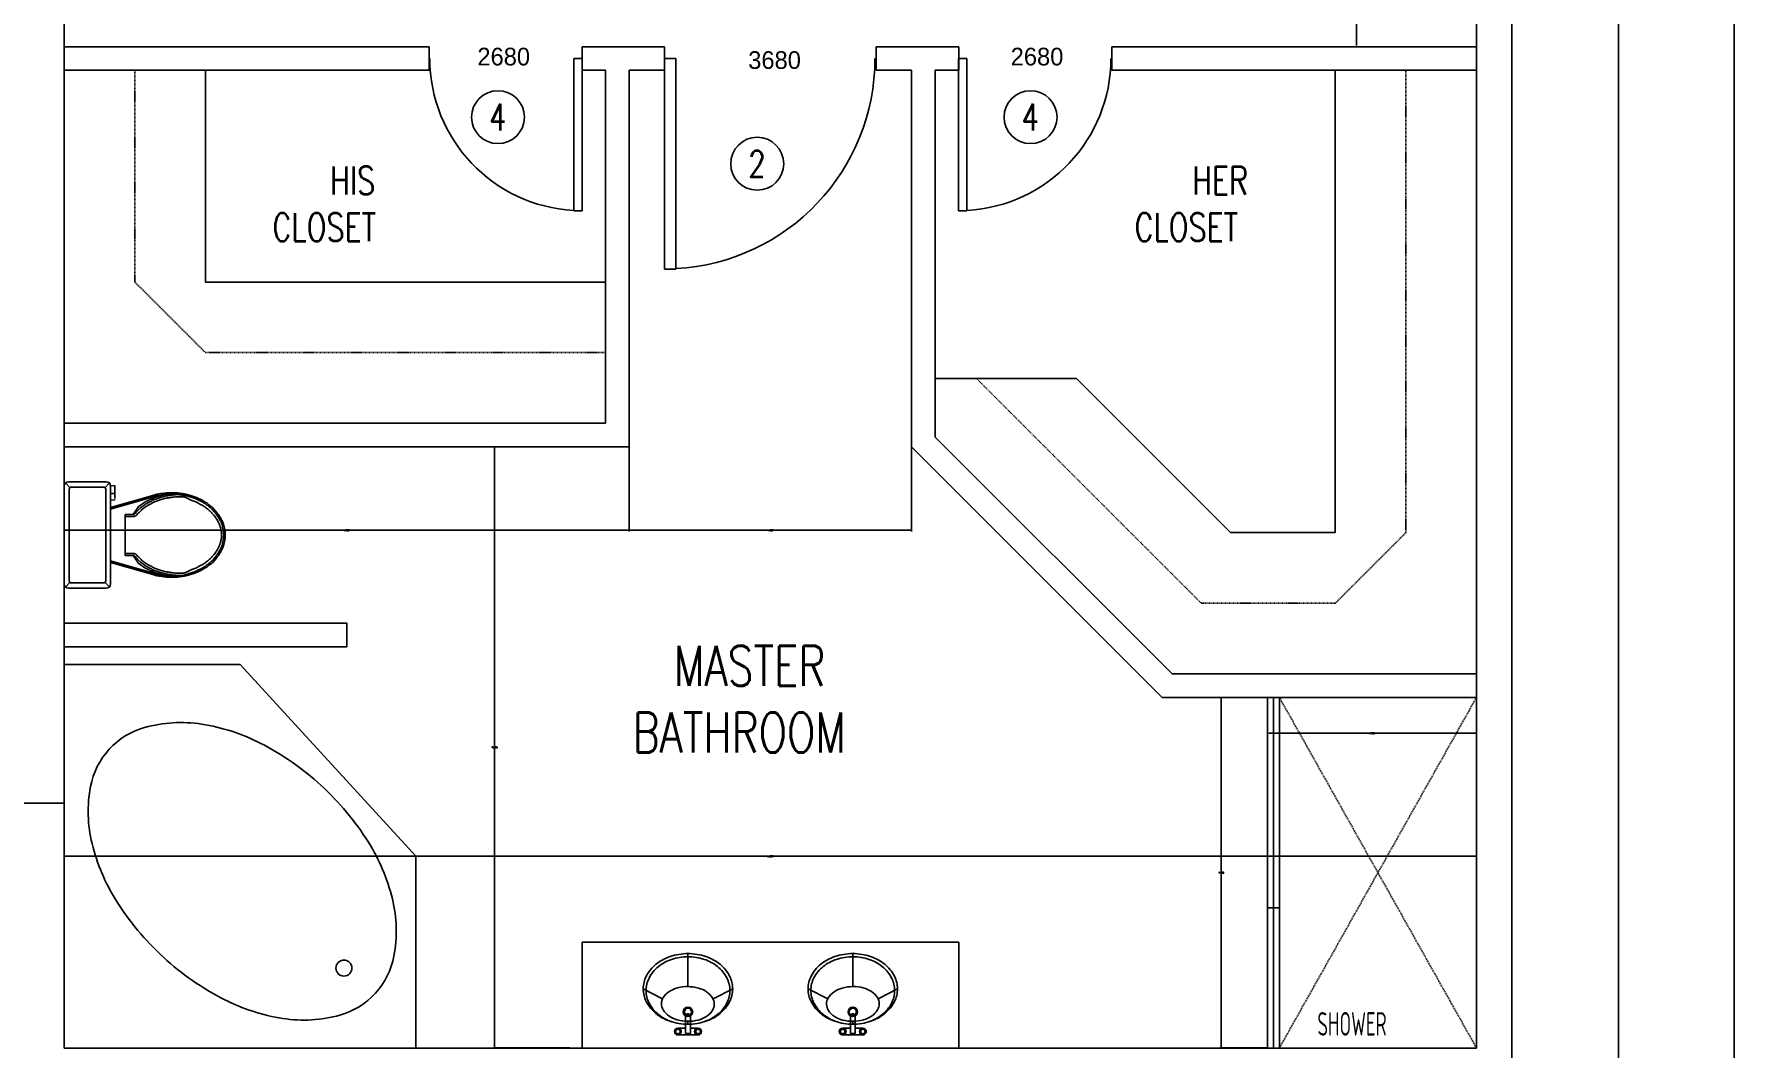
# Model space of a CAD drawing. Header units: inches. Extents: x 26998 to 46838, y -509 to 4343.
# Drawn here: x 33151 to 33439.9, y 3451.3 to 3623.7 of the extents above; entities that cross this region are included whole.
import ezdxf
from ezdxf.enums import TextEntityAlignment as Align

# ---------------------------------------------------------------- set-up
doc = ezdxf.new("R2010")
doc.units = ezdxf.units.IN
doc.header["$LTSCALE"] = 0.5
doc.header["$MEASUREMENT"] = 0
doc.linetypes.add('HIDDEN', pattern=[0.375, 0.25, -0.125])
doc.layers.get('Defpoints').update_dxf_attribs({"color": 140})
for name, color, linetype in [('BUILT-INS', 13, 'Continuous'), ('CABS', 23, 'Continuous'), ('Title Block', 7, 'Continuous'), ('TITLES', 3, 'Continuous'), ('windows', 4, 'Continuous')]:
    doc.layers.add(name, color=color, linetype=linetype)
doc.styles.add('ARCHSTYL', font='archstyl.shx', dxfattribs={"height": 5})
doc.styles.add('HS-DESIGN-TTLB', font='GOTHIC.TTF')
doc.styles.get("Standard").update_dxf_attribs({"font": 'romans.shx', "width": 0.75})
doc.dimstyles.get("Standard").update_dxf_attribs({"dimtxt": 0.18, "dimasz": 0.18, "dimexe": 0.18, "dimexo": 0.0625, "dimgap": 0.09, "dimtad": 0, "dimtih": 1, "dimtoh": 1, "dimdec": 4, "dimzin": 0, "dimdsep": 46, "dimtxsty": 'Standard', "dimcen": 0.09, "dimadec": 0, "dimazin": 0, "dimtfac": 1, "dimtdec": 4, "dimtofl": 0, "dimtmove": 0, "dimatfit": 3, "dimfxl": 1, "dimtolj": 1, "dimtzin": 0, "dimarcsym": 0})

# ---------------------------------------------------------------- blocks, each defined once
blk = doc.blocks.new('A$C5D6C675C')
for p, q in [((0, 1.1), (1.2, 1.1)), ((0, 1.1), (0, 0)), ((1.2, 1.1), (1.2, 0.55)), ((0.6, 0), (1.2, 0.55)), ((0, 0), (0.6, 0))]:
    blk.add_line(p, q)
blk.add_lwpolyline([(0.1712, 0.1268, 0.139889), (0.2876, 0.0686, 0.107118), (0.4663, 0.0735, 0.079812), (0.6439, 0.1486, 0.067459), (0.8218, 0.2967, 0.067459), (0.9539, 0.4868, 0.079812), (1.0133, 0.6702, 0.107118), (1.0027, 0.8487, 0.139889), (0.9345, 0.9596, 0.139889), (0.8181, 1.0178, 0.107118), (0.6394, 1.0129, 0.079812), (0.4618, 0.9378, 0.067459), (0.2839, 0.7897, 0.067459), (0.1518, 0.5996, 0.079812), (0.0924, 0.4162, 0.107118), (0.103, 0.2377, 0.139889)], format="xyb", close=True)
blk.add_circle((0.25, 0.225), 0.025)
blk = doc.blocks.new('P0470039')
at = {"linetype": 'Continuous'}
for p, q in [((0, -0.61339), (0, 0)), ((-5.396179, -5.394092), (-9.5, -7.5)), ((5.322319, -5.35619), (9.5, -7.5)), ((0, -15), (0, -7.994521))]:
    blk.add_line(p, q, dxfattribs=at)
for points in [[(9.5, -7.5, 0.118506), (8.852327, -4.805722, 0.104654), (6.80398, -2.274646, 0.089615), (3.801003, -0.621924, 0.08127), (0, 0, 0.08127), (-3.801003, -0.621924, 0.089615), (-6.80398, -2.274646, 0.104654), (-8.852327, -4.805722, 0.118506), (-9.5, -7.5, 0.118506), (-8.852327, -10.194278, 0.104654), (-6.80398, -12.725354, 0.089615), (-3.801003, -14.378076, 0.08127), (0, -15, 0.08127), (3.801003, -14.378076, 0.089615), (6.80398, -12.725354, 0.104654), (8.852327, -10.194278, 0.118506)], [(0, -7.994521, 0.066698), (2.228047, -7.675818, 0.0792), (3.951416, -6.878456, 0.107151), (5.1993, -5.580919, 0.14125), (5.56895, -4.25438, 0.14125), (5.175802, -2.934614, 0.107151), (3.905073, -1.659441, 0.0792), (2.167817, -0.892807, 0.066698), (-0.065538, -0.613719, 0.066698), (-2.293584, -0.932422, 0.0792), (-4.016953, -1.729784, 0.107151), (-5.264838, -3.027321, 0.14125), (-5.634488, -4.35386, 0.14125), (-5.24134, -5.673626, 0.107151), (-3.970611, -6.948799, 0.0792), (-2.233355, -7.715433, 0.066698)]]:
    blk.add_lwpolyline(points, format="xyb", close=True, dxfattribs=at)
for radius in [1, 0.75]:
    blk.add_circle((0, -2.625), radius, dxfattribs=at)
for centre, radius, start, end in [((-1.589253, -7.913284), 7.496208, 128.679582, 152.608443), ((-0.632896, -9.107886), 9.026467, 108.265523, 128.679582), ((0.618746, -9.112425), 9.026467, 50.904831, 71.31889), ((1.583743, -7.924791), 7.496208, 26.975969, 50.904831), ((-3.065811, -7.148185), 5.833199, 179.792206, 206.975969), ((-3.065811, -7.148185), 5.833199, 152.608443, 179.792206), ((3.065811, -7.170423), 5.833199, 332.608443, 359.792206), ((3.065811, -7.170423), 5.833199, 359.792206, 26.975969), ((-1.583743, -6.393816), 7.496208, 206.975969, 230.904831), ((1.589253, -6.405324), 7.496208, 308.679582, 332.608443), ((-0.618746, -5.206183), 9.026467, 230.904831, 251.31889), ((0.013869, -3.335173), 11.001532, 251.31889, 269.792206), ((0.013869, -3.335173), 11.001532, 269.792206, 288.265523), ((0.632896, -5.210722), 9.026467, 288.265523, 308.679582)]:
    blk.add_arc(centre, radius, start, end, dxfattribs=at)
for tag, flags, p in [('ASCOLOR', 1, (0, -3.75)), ('ASCATNO', 1, (0, -2.25)), ('ASNAME', 1, (0, -3)), ('ASID', 3, (0, -1.5))]:
    blk.add_attdef(tag, text='', height=0.5, dxfattribs=dict(flags=flags)).set_placement(p, align=Align.CENTER)
blk = doc.blocks.new('*D1213')
at = {"layer": 'Defpoints', "color": 0, "transparency": 16777216}
for p in [(33359.67, 3510.95), (33352.8, 3451.35), (33360.67, 3451.35)]:
    blk.add_point(p, dxfattribs=at)
at = {"layer": 'Title Block', "color": 0, "lineweight": -2, "transparency": 16777216}
for p, q in [((33359.61, 3510.95), (33352.62, 3510.95)), ((33352.8, 3510.77), (33352.8, 3481.33)), ((33352.8, 3451.53), (33352.8, 3480.97)), ((33360.61, 3451.35), (33352.62, 3451.35))]:
    blk.add_line(p, q, dxfattribs=at)
at = {"layer": 'Title Block', "color": 0, "transparency": 16777216}
for points in [[(33352.77, 3510.77), (33352.83, 3510.77), (33352.8, 3510.95)], [(33352.77, 3451.53), (33352.83, 3451.53), (33352.8, 3451.35)]]:
    blk.add_solid(points, dxfattribs=at)
at = {"layer": 'Title Block', "color": 0, "transparency": 16777216, "insert": (33352.8, 3481.15), "char_height": 0.18, "attachment_point": 5}
blk.add_mtext('\\A1;59.6000', dxfattribs=at)
blk = doc.blocks.new('*D1214')
at = {"layer": 'Defpoints', "color": 0, "transparency": 16777216}
for p in [(33360.67, 3510.95), (33396.17, 3510.95), (33396.17, 3504.85)]:
    blk.add_point(p, dxfattribs=at)
at = {"layer": 'Title Block', "color": 0, "lineweight": -2, "transparency": 16777216}
for p, q in [((33360.67, 3510.88), (33360.67, 3504.67)), ((33396.17, 3510.88), (33396.17, 3504.67)), ((33360.85, 3504.85), (33377.93, 3504.85)), ((33395.99, 3504.85), (33378.91, 3504.85))]:
    blk.add_line(p, q, dxfattribs=at)
at = {"layer": 'Title Block', "color": 0, "transparency": 16777216}
for points in [[(33360.85, 3504.88), (33360.85, 3504.82), (33360.67, 3504.85)], [(33395.99, 3504.88), (33395.99, 3504.82), (33396.17, 3504.85)]]:
    blk.add_solid(points, dxfattribs=at)
at = {"layer": 'Title Block', "color": 0, "transparency": 16777216, "insert": (33378.42, 3504.85), "char_height": 0.18, "attachment_point": 5}
blk.add_mtext('\\A1;35.5000', dxfattribs=at)
blk = doc.blocks.new('door')
at = {"layer": 'windows'}
for p, q in [((9950.29, 7178.88), (9948.56, 7178.88)), ((9948.56, 7178.88), (9948.56, 7146.97)), ((9950.29, 7178.88), (9948.56, 7178.88)), ((9950.29, 7178.88), (9950.29, 7146.97)), ((9948.56, 7146.97), (9950.29, 7146.97))]:
    blk.add_line(p, q, dxfattribs=at)
blk.add_arc((9950.29, 7178.88), 31.9, 180, 266.8995, dxfattribs=at)
blk = doc.blocks.new('*D1216')
at = {"layer": 'Defpoints', "color": 0, "transparency": 16777216}
for p in [(33396.17, 3811.55), (33375.8, 3621.55), (33396.17, 3621.55)]:
    blk.add_point(p, dxfattribs=at)
at = {"layer": 'Title Block', "color": 0, "lineweight": -2, "transparency": 16777216}
for p, q in [((33396.11, 3811.55), (33375.62, 3811.55)), ((33375.8, 3811.37), (33375.8, 3716.73)), ((33375.8, 3621.73), (33375.8, 3716.37)), ((33396.11, 3621.55), (33375.62, 3621.55))]:
    blk.add_line(p, q, dxfattribs=at)
at = {"layer": 'Title Block', "color": 0, "transparency": 16777216}
for points in [[(33375.77, 3811.37), (33375.83, 3811.37), (33375.8, 3811.55)], [(33375.77, 3621.73), (33375.83, 3621.73), (33375.8, 3621.55)]]:
    blk.add_solid(points, dxfattribs=at)
at = {"layer": 'Title Block', "color": 0, "transparency": 16777216, "insert": (33375.8, 3716.55), "char_height": 0.18, "attachment_point": 5}
blk.add_mtext('\\A1;190.0000', dxfattribs=at)
blk = doc.blocks.new('*D1217')
at = {"layer": 'Defpoints', "color": 0, "transparency": 16777216}
for p in [(33229.3, 3553.55), (33242.17, 3553.55), (33242.17, 3451.35)]:
    blk.add_point(p, dxfattribs=at)
at = {"layer": 'Title Block', "color": 0, "lineweight": -2, "transparency": 16777216}
for p, q in [((33242.11, 3553.55), (33229.12, 3553.55)), ((33229.3, 3553.37), (33229.3, 3502.63)), ((33229.3, 3451.53), (33229.3, 3502.27)), ((33242.11, 3451.35), (33229.12, 3451.35))]:
    blk.add_line(p, q, dxfattribs=at)
at = {"layer": 'Title Block', "color": 0, "transparency": 16777216}
for points in [[(33229.27, 3553.37), (33229.33, 3553.37), (33229.3, 3553.55)], [(33229.27, 3451.53), (33229.33, 3451.53), (33229.3, 3451.35)]]:
    blk.add_solid(points, dxfattribs=at)
at = {"layer": 'Title Block', "color": 0, "transparency": 16777216, "insert": (33229.3, 3502.45), "char_height": 0.18, "attachment_point": 5}
blk.add_mtext('\\A1;102.2000', dxfattribs=at)
blk = doc.blocks.new('*D1218')
at = {"layer": 'Defpoints', "color": 0, "transparency": 16777216}
for p in [(33252.17, 3553.55), (33300.17, 3553.55), (33252.17, 3539.35)]:
    blk.add_point(p, dxfattribs=at)
at = {"layer": 'Title Block', "color": 0, "lineweight": -2, "transparency": 16777216}
for p, q in [((33252.17, 3553.48), (33252.17, 3539.17)), ((33300.17, 3553.48), (33300.17, 3539.17)), ((33252.35, 3539.35), (33275.68, 3539.35)), ((33299.99, 3539.35), (33276.66, 3539.35))]:
    blk.add_line(p, q, dxfattribs=at)
at = {"layer": 'Title Block', "color": 0, "transparency": 16777216}
for points in [[(33252.35, 3539.38), (33252.35, 3539.32), (33252.17, 3539.35)], [(33299.99, 3539.38), (33299.99, 3539.32), (33300.17, 3539.35)]]:
    blk.add_solid(points, dxfattribs=at)
at = {"layer": 'Title Block', "color": 0, "transparency": 16777216, "insert": (33276.17, 3539.35), "char_height": 0.18, "attachment_point": 5}
blk.add_mtext('\\A1;48.0000', dxfattribs=at)
blk = doc.blocks.new('*D1219')
at = {"layer": 'Defpoints', "color": 0, "transparency": 16777216}
for p in [(33156.17, 3553.55), (33252.17, 3553.55), (33156.17, 3539.35)]:
    blk.add_point(p, dxfattribs=at)
at = {"layer": 'Title Block', "color": 0, "lineweight": -2, "transparency": 16777216}
for p, q in [((33156.17, 3553.48), (33156.17, 3539.17)), ((33252.17, 3553.48), (33252.17, 3539.17)), ((33156.35, 3539.35), (33203.68, 3539.35)), ((33251.99, 3539.35), (33204.66, 3539.35))]:
    blk.add_line(p, q, dxfattribs=at)
at = {"layer": 'Title Block', "color": 0, "transparency": 16777216}
for points in [[(33156.35, 3539.38), (33156.35, 3539.32), (33156.17, 3539.35)], [(33251.99, 3539.38), (33251.99, 3539.32), (33252.17, 3539.35)]]:
    blk.add_solid(points, dxfattribs=at)
at = {"layer": 'Title Block', "color": 0, "transparency": 16777216, "insert": (33204.17, 3539.35), "char_height": 0.18, "attachment_point": 5}
blk.add_mtext('\\A1;96.0000', dxfattribs=at)
blk = doc.blocks.new('*D1220')
at = {"layer": 'Defpoints', "color": 0, "transparency": 16777216}
for p in [(33156.17, 3483.94), (33156.17, 3483.94), (33396.17, 3481.15)]:
    blk.add_point(p, dxfattribs=at)
at = {"layer": 'Title Block', "color": 0, "lineweight": -2, "transparency": 16777216}
for p, q in [((33156.17, 3484.01), (33156.17, 3484.12)), ((33396.17, 3481.21), (33396.17, 3484.12)), ((33156.35, 3483.94), (33275.62, 3483.94)), ((33395.99, 3483.94), (33276.72, 3483.94))]:
    blk.add_line(p, q, dxfattribs=at)
at = {"layer": 'Title Block', "color": 0, "transparency": 16777216}
for points in [[(33156.35, 3483.97), (33156.35, 3483.91), (33156.17, 3483.94)], [(33395.99, 3483.97), (33395.99, 3483.91), (33396.17, 3483.94)]]:
    blk.add_solid(points, dxfattribs=at)
at = {"layer": 'Title Block', "color": 0, "transparency": 16777216, "insert": (33276.17, 3483.94), "char_height": 0.18, "attachment_point": 5}
blk.add_mtext('\\A1;240.0000', dxfattribs=at)
blk = doc.blocks.new('*D1227')
at = {"layer": 'Defpoints', "color": 0, "transparency": 16777216}
for p in [(33402.17, 3997.55), (33402.17, 3445.35), (33420.29, 3445.35)]:
    blk.add_point(p, dxfattribs=at)
at = {"layer": 'Title Block', "color": 0, "lineweight": -2, "transparency": 16777216}
for p, q in [((33402.23, 3997.55), (33420.47, 3997.55)), ((33420.29, 3997.37), (33420.29, 3721.63)), ((33420.29, 3445.53), (33420.29, 3721.27)), ((33402.23, 3445.35), (33420.47, 3445.35))]:
    blk.add_line(p, q, dxfattribs=at)
at = {"layer": 'Title Block', "color": 0, "transparency": 16777216}
for points in [[(33420.26, 3997.37), (33420.32, 3997.37), (33420.29, 3997.55)], [(33420.26, 3445.53), (33420.32, 3445.53), (33420.29, 3445.35)]]:
    blk.add_solid(points, dxfattribs=at)
at = {"layer": 'Title Block', "color": 0, "transparency": 16777216, "insert": (33420.29, 3721.45), "char_height": 0.18, "attachment_point": 5}
blk.add_mtext('\\A1;552.2000', dxfattribs=at)

msp = doc.modelspace()

# ---------------------------------------------------------------- linework, layer by layer
at = {"layer": 'BUILT-INS', "linetype": 'HIDDEN'}
for p, q in [((33168.1686292, 3581.5473968), (33168.1686292, 3617.5473968)), ((33384.1686292, 3538.9473968), (33384.1686292, 3617.5473968)), ((33168.1686292, 3581.5473968), (33180.1686292, 3569.5473968)), ((33248.1686292, 3569.5473968), (33180.1686292, 3569.5473968)), ((33311.1980664, 3565.1453765), (33349.3960462, 3526.9473968)), ((33372.1686292, 3526.9473968), (33384.1686292, 3538.9473968)), ((33349.3960462, 3526.9473968), (33372.1686292, 3526.9473968)), ((33362.6686292, 3510.9473968), (33396.1686292, 3451.3473968)), ((33396.1686292, 3510.9473968), (33362.6686292, 3451.3473968))]:
    msp.add_line(p, q, dxfattribs=at)
at = {"layer": 'CABS'}
for p, q in [((33180.1686292, 3581.5473968), (33180.1686292, 3617.5473968)), ((33372.1686292, 3538.9473968), (33372.1686292, 3617.5473968)), ((33248.1686292, 3581.5473968), (33180.1686292, 3581.5473968)), ((33328.1686292, 3565.1453765), (33304.1686292, 3565.1453765)), ((33328.1686292, 3565.1453765), (33354.3666089, 3538.9473968)), ((33156.1686292, 3546.8598968), (33156.1686292, 3530.2348968)), ((33156.3882992, 3547.3902268), (33157.1222142, 3546.5938118)), ((33163.3037702, 3547.6098968), (33156.9186292, 3547.6098968)), ((33157.0123792, 3546.3286468), (33157.0123792, 3530.7661468)), ((33162.8350202, 3546.7036468), (33157.3873792, 3546.7036468)), ((33163.8341002, 3547.3902268), (33163.1001852, 3546.5938118)), ((33163.2100202, 3546.3286468), (33163.2100202, 3530.7661468)), ((33164.0537702, 3546.9589148), (33164.7573962, 3546.9043628)), ((33164.0537702, 3546.9587188), (33164.7553572, 3546.9043628)), ((33164.0537702, 3546.8598968), (33164.0537702, 3530.2348968)), ((33164.0537702, 3545.6234838), (33164.7575822, 3545.5987518)), ((33164.0537702, 3545.6233848), (33164.7551702, 3545.5987518)), ((33164.0537702, 3543.2131388), (33171.2399892, 3545.2856838)), ((33164.0537702, 3542.9529488), (33171.3092692, 3545.0454738)), ((33164.7552272, 3545.6465878), (33164.7552272, 3546.8351488)), ((33164.7570822, 3546.9330318), (33164.7556702, 3546.9330318)), ((33164.7575262, 3545.6465878), (33164.7575262, 3546.8351488)), ((33171.5123792, 3544.9223968), (33169.8873792, 3544.1098968)), ((33173.2921492, 3545.4253748), (33171.5123792, 3544.9223968)), ((33164.7563762, 3544.4969358), (33164.0537702, 3544.4424808)), ((33166.5123792, 3542.0473968), (33166.5123792, 3535.0473968)), ((33166.5123792, 3542.0473968), (33168.0657692, 3542.0473968)), ((33168.7311292, 3543.2973968), (33167.8811292, 3542.0473968)), ((33169.8873792, 3544.1098968), (33168.6998792, 3543.2973968)), ((33166.5123792, 3541.6723968), (33168.0657692, 3541.6723968)), ((33168.0657692, 3541.6723968), (33168.3607292, 3541.8158268)), ((33354.3666089, 3538.9473968), (33372.1686292, 3538.9473968)), ((33171.3092692, 3532.0493198), (33164.0537702, 3534.1418448)), ((33171.2399892, 3531.8091098), (33164.0537702, 3533.8816548)), ((33166.5123792, 3535.4223968), (33168.0657692, 3535.4223968)), ((33166.5123792, 3535.0473968), (33168.0657692, 3535.0473968)), ((33166.5123792, 3535.0473968), (33168.0657692, 3535.0473968)), ((33166.5123792, 3535.0473968), (33168.0657692, 3535.0473968)), ((33168.7311292, 3533.7973968), (33167.8811292, 3535.0473968)), ((33168.0657692, 3535.4223968), (33168.3607292, 3535.2789668)), ((33168.0657692, 3535.4223968), (33168.3607292, 3535.2789668)), ((33169.8873792, 3532.9848968), (33168.6998792, 3533.7973968)), ((33157.1222142, 3530.5009818), (33156.3882992, 3529.7045668)), ((33157.3873792, 3530.3911468), (33162.8350202, 3530.3911468)), ((33163.1001852, 3530.5009818), (33163.8341002, 3529.7045668)), ((33171.5123792, 3532.1723968), (33169.8873792, 3532.9848968)), ((33173.2921492, 3531.6694188), (33171.5123792, 3532.1723968)), ((33163.3037702, 3529.4848968), (33156.9186292, 3529.4848968)), ((33360.6686292, 3510.9473968), (33360.6686292, 3451.3473968)), ((33361.6686292, 3510.9473968), (33361.6686292, 3451.3473968)), ((33362.6686292, 3510.9473968), (33362.6686292, 3451.3473968)), ((33360.6686292, 3475.1473968), (33362.6686292, 3475.1473968)), ((33308.1686292, 3469.3473968), (33244.1686292, 3469.3473968)), ((33244.1686292, 3451.3473968), (33244.1686292, 3469.3473968)), ((33308.1686292, 3451.3473968), (33308.1686292, 3469.3473968)), ((33261.7690292, 3456.7684149), (33261.7690292, 3453.7886841)), ((33261.7690292, 3456.7684149), (33261.7690292, 3453.7886841)), ((33261.7690292, 3456.7684149), (33261.7690292, 3453.7886841)), ((33261.7690292, 3456.7684149), (33261.7690292, 3453.7886841)), ((33261.7690292, 3456.7684149), (33261.7690292, 3453.7886841)), ((33261.7690292, 3456.7684149), (33261.7690292, 3453.7886841)), ((33262.5682292, 3456.7684149), (33262.5682292, 3453.7886841)), ((33262.5682292, 3456.7684149), (33262.5682292, 3453.7886841)), ((33262.5682292, 3456.7684149), (33262.5682292, 3453.7886841)), ((33262.5682292, 3456.7684149), (33262.5682292, 3453.7886841)), ((33262.5682292, 3456.7684149), (33262.5682292, 3453.7886841)), ((33262.5682292, 3456.7684149), (33262.5682292, 3453.7886841)), ((33289.7690292, 3456.7684149), (33289.7690292, 3453.7886841)), ((33289.7690292, 3456.7684149), (33289.7690292, 3453.7886841)), ((33289.7690292, 3456.7684149), (33289.7690292, 3453.7886841)), ((33289.7690292, 3456.7684149), (33289.7690292, 3453.7886841)), ((33289.7690292, 3456.7684149), (33289.7690292, 3453.7886841)), ((33289.7690292, 3456.7684149), (33289.7690292, 3453.7886841)), ((33290.5682292, 3456.7684149), (33290.5682292, 3453.7886841)), ((33290.5682292, 3456.7684149), (33290.5682292, 3453.7886841)), ((33290.5682292, 3456.7684149), (33290.5682292, 3453.7886841)), ((33290.5682292, 3456.7684149), (33290.5682292, 3453.7886841)), ((33290.5682292, 3456.7684149), (33290.5682292, 3453.7886841)), ((33290.5682292, 3456.7684149), (33290.5682292, 3453.7886841)), ((33261.7690292, 3454.7323318), (33260.4529036, 3454.7323318)), ((33261.7690292, 3454.7323318), (33260.4529036, 3454.7323318)), ((33260.4529036, 3453.5646573), (33263.8843547, 3453.5646573)), ((33260.4529036, 3453.5646573), (33263.8843547, 3453.5646573)), ((33262.5682292, 3453.7886841), (33261.7690292, 3453.7886841)), ((33262.5682292, 3453.7886841), (33261.7690292, 3453.7886841)), ((33263.8843547, 3454.7323318), (33262.5682292, 3454.7323318)), ((33263.8843547, 3454.7323318), (33262.5682292, 3454.7323318)), ((33288.4529036, 3454.7323318), (33289.7690292, 3454.7323318)), ((33288.4529036, 3454.7323318), (33289.7690292, 3454.7323318)), ((33291.8843547, 3453.5646573), (33288.4529036, 3453.5646573)), ((33291.8843547, 3453.5646573), (33288.4529036, 3453.5646573)), ((33289.7690292, 3453.7886841), (33290.5682292, 3453.7886841)), ((33289.7690292, 3453.7886841), (33290.5682292, 3453.7886841)), ((33290.5682292, 3454.7323318), (33291.8843547, 3454.7323318)), ((33290.5682292, 3454.7323318), (33291.8843547, 3454.7323318))]:
    msp.add_line(p, q, dxfattribs=at)
for centre, radius in [((33260.4529036, 3454.1484945), 0.5838373), ((33260.4529036, 3454.1484945), 0.5838373), ((33260.4529036, 3454.1484945), 0.3925094), ((33260.4529036, 3454.1484945), 0.3925094), ((33263.8843547, 3454.1484945), 0.5838373), ((33263.8843547, 3454.1484945), 0.5838373), ((33263.8843547, 3454.1484945), 0.3925094), ((33263.8843547, 3454.1484945), 0.3925094), ((33288.4529036, 3454.1484945), 0.5838373), ((33288.4529036, 3454.1484945), 0.5838373), ((33288.4529036, 3454.1484945), 0.3925094), ((33288.4529036, 3454.1484945), 0.3925094), ((33291.8843547, 3454.1484945), 0.5838373), ((33291.8843547, 3454.1484945), 0.5838373), ((33291.8843547, 3454.1484945), 0.3925094), ((33291.8843547, 3454.1484945), 0.3925094)]:
    msp.add_circle(centre, radius, dxfattribs=at)
for centre, radius, start, end in [((33156.9186292, 3546.8598968), 0.75, 90, 180), ((33157.3873792, 3546.3286468), 0.375, 90, 180), ((33162.8350202, 3546.3286468), 0.375, 0, 90), ((33163.3037702, 3546.8598968), 0.75, 0, 90), ((33300.3739796, 3545.0694332), 135.6202043, 179.993429451, 180.041099538), ((33305.7550253, 3545.0702104), 141.0012499, 179.947242661, 179.993996017), ((33246.9972551, 3545.031391), 82.2434663, 180.041270998, 180.102004523), ((33165.9705627, 3545.1989207), 1.216728, 179.883449154, 179.947162059), ((58978.3661412, 3492.5546767), 25813.6659903, 179.88268737112, 179.88314573763), ((33333.6513452, 3545.1859933), 168.8976943, 180.102116674, 180.14451555), ((33181.24406, 3545.374177), 16.4898353, 179.72100564, 179.882808918), ((33254.3974487, 3545.0178712), 89.6440918, 179.651504352, 179.720946835), ((33151.2647776, 3545.6484928), 13.4905078, 359.63740408, 359.7022629), ((33162.244446, 3545.5912112), 2.5106899, 359.707404204, 359.857748308), ((31715.3808679, 3549.3407734), 1449.3791265, 359.8515285092, 359.8519868755), ((33158.2950753, 3545.6303998), 6.460147, 359.853730029, 359.954341411), ((33141.8625211, 3545.6434305), 22.8927063, 359.954502341, 0.007902007), ((33180.9293907, 3546.8464272), 16.1741674, 179.930403372, 180.039952895), ((33170.2415535, 3546.8595525), 5.4863222, 179.743735906, 179.931895226), ((34173.8617722, 3542.326793), 1009.1167767, 179.7396399167, 179.7412441997), ((33232.3625745, 3546.6036318), 67.6078651, 179.731955462, 179.738372589), ((33164.9831945, 3546.9188668), 0.2277477, 179.033159348, 179.735603406), ((33167.8683587, 3546.8702713), 3.1133211, 178.844913982, 179.034906767), ((33161.6443942, 3546.8699697), 3.1133267, 0.970642161, 1.160634946), ((33164.5295589, 3546.9188668), 0.2277477, 0.264396613, 0.96684067), ((33097.1501789, 3546.6036318), 67.6078651, 0.261627411, 0.268044539), ((32155.6509807, 3542.3625072), 1009.1166155, 0.2567280307, 0.2583323134), ((33159.2711993, 3546.8592479), 5.4863231, 0.071284844, 0.259444165), ((33148.5833627, 3546.8464272), 16.1741674, 359.960047106, 0.069596628), ((33187.6502318, 3545.6423576), 22.892706, 179.989412589, 180.042812255), ((33171.2176771, 3545.6303998), 6.460147, 180.045658589, 180.146269971), ((34614.131885, 3549.2157734), 1449.3788085, 180.1430717335, 180.1435301001), ((33167.2683068, 3545.5915923), 2.5106914, 180.150948549, 180.301292653), ((33178.2479753, 3545.6476094), 13.4905027, 180.293985291, 180.358844112), ((33075.1153036, 3545.0178712), 89.6440918, 0.279053166, 0.348495649), ((33148.2686924, 3545.374177), 16.4898353, 0.117191083, 0.27899436), ((7351.1466111, 3492.5546767), 25813.6659903, 0.11685426237, 0.11731262888), ((32995.8614077, 3545.1846419), 168.8976914, 359.855942873, 359.898341749), ((33082.5154972, 3545.031391), 82.2434663, 359.897995477, 359.958729002), ((33163.5421897, 3545.1989207), 1.216728, 0.052837902, 0.116550808), ((33023.7577276, 3545.0689849), 141.0012505, 0.00650196, 0.053255316), ((33029.1387732, 3545.0706351), 135.6202047, 359.958392683, 0.006062771), ((33175.3508752, 3531.0317691), 14.8348734, 103.406452663, 106.087772799), ((33175.3305651, 3531.1021976), 14.5115737, 103.406450151, 106.087770288), ((33175.9837934, 3533.1467309), 12.2841918, 107.141808498, 110.39690661), ((33175.9837934, 3533.1467309), 12.2841918, 107.141808498, 110.39690661), ((33172.9396859, 3541.147872), 4.4353843, 98.501896251, 103.406582805), ((33172.9719233, 3540.9978237), 4.338737, 98.501841545, 103.406528099), ((33182.2104616, 3479.1281913), 67.1441403, 98.043798185, 98.501705445), ((33182.0406169, 3480.33066), 65.6799626, 98.043875459, 98.501782719), ((33177.0736328, 3529.613083), 15.9820854, 104.284699836, 107.141548605), ((33177.0736328, 3529.613083), 15.9820854, 104.284699836, 107.141548605), ((33182.2105075, 3479.1294558), 67.1428947, 97.586080644, 98.043987905), ((33182.0407143, 3480.3315392), 65.6791056, 97.586159682, 98.044066943), ((33174.3223685, 3540.4187637), 4.8316509, 99.087447151, 104.284658377), ((33174.3223685, 3540.4187637), 4.8316509, 99.087447151, 104.284658377), ((33174.3735614, 3540.19565), 4.6853631, 99.087421021, 104.284632247), ((33173.932144, 3541.2880501), 4.4354617, 92.681325681, 97.586012235), ((33173.9427447, 3541.1349737), 4.3387864, 92.681368921, 97.586055474), ((33184.3654262, 3477.6321531), 68.4164091, 98.570954566, 99.087761621), ((33184.3654262, 3477.6321531), 68.4164091, 98.570954566, 99.087761621), ((33184.112311, 3479.3108145), 66.3441535, 98.570859823, 99.087666878), ((33174.4186216, 3530.9001737), 14.8347231, 89.999970684, 92.681290821), ((33174.4186185, 3530.9733834), 14.5115134, 89.999957921, 92.681278058), ((33184.3653388, 3477.6309966), 68.4175396, 98.053930875, 98.57073793), ((33184.3653388, 3477.6309966), 68.4175396, 98.053930875, 98.57073793), ((33184.1123638, 3479.310198), 66.344771, 98.054018566, 98.570825621), ((33174.4186377, 3530.9560687), 14.7788281, 86.978658027, 90.000033207), ((33174.4186414, 3531.0282179), 14.4566789, 86.978673308, 90.000048488), ((33175.4566358, 3540.5897908), 4.8315762, 92.856933732, 98.054144958), ((33175.4566358, 3540.5897908), 4.8315762, 92.856933732, 98.054144958), ((33175.4734736, 3540.3614446), 4.6853424, 92.856890536, 98.054101762), ((33174.9478432, 3541.0544682), 4.4164722, 81.511021105, 86.978751059), ((33174.9596351, 3541.2058558), 4.5147736, 81.510931467, 86.978661421), ((33176.0123259, 3529.4549883), 15.980236, 91.632935552, 92.856990947), ((33176.0123259, 3529.4549883), 15.980236, 91.632935552, 92.856990947), ((33176.0123949, 3529.5622673), 15.4979585, 90.000057972, 92.856906741), ((33166.8970798, 3487.1162393), 58.9522159, 80.935992861, 81.510782915), ((33166.7295472, 3486.0650097), 60.2664306, 80.936152516, 81.510942572), ((33175.9894738, 3541.8986681), 3.1616407, 83.35082539, 89.584901659), ((33166.8971721, 3487.1147782), 58.9536441, 80.361515041, 80.936305096), ((33166.7295963, 3486.0644636), 60.2669621, 80.361490371, 80.936280426), ((33176.2202696, 3543.8785319), 1.1683701, 73.087093817, 83.350610148), ((33174.4746521, 3538.1376343), 7.1687939, 70.882749671, 73.087194326), ((33176.0283821, 3540.8821879), 4.4163785, 74.893542683, 80.361272637), ((33176.0642396, 3541.0296233), 4.5147932, 74.893485142, 80.361215096), ((33174.4746642, 3538.1377634), 7.168668, 68.678058443, 70.882503098), ((33176.6564154, 3543.7273424), 1.168382, 58.414503731, 68.678020061), ((33173.4117636, 3531.1888651), 14.4566573, 71.872215909, 74.893591089), ((33173.3893432, 3531.1204209), 14.7786795, 71.872186626, 74.893561807), ((33174.3108882, 3533.9351567), 11.5669268, 68.506558204, 71.872328664), ((33174.288826, 3533.8676521), 11.8879445, 68.506750081, 71.872520542), ((33177.2849627, 3541.4765215), 3.7104309, 62.479802051, 68.506157933), ((33166.1157713, 3544.7634311), 1.3615875, 180.144896402, 180.253758375), ((33178.6413249, 3544.6585998), 13.8865531, 180.254780828, 180.615514758), ((33164.7578691, 3544.5094476), 0.002296, 180.618644356, 208.961864588), ((33164.756376, 3544.5086214), 0.0005896, 208.975202645, 270.016097218), ((33164.7563763, 3544.5086214), 0.0005896, 269.983902782, 331.024797355), ((33164.7548833, 3544.5094476), 0.002296, 331.038135457, 359.38135569), ((33150.8714279, 3544.6587586), 13.8865543, 359.383829924, 359.744563854), ((33163.396982, 3544.7634311), 1.3615875, 359.746241625, 359.855103598), ((33175.6321915, 3536.10708), 9.6196731, 139.332781448, 141.864922681), ((33175.6321915, 3536.10708), 9.6196731, 139.332781448, 141.864922681), ((33170.4965021, 3540.5192871), 2.8489362, 134.677828342, 139.331668523), ((33170.4965021, 3540.5192871), 2.8489362, 134.677828342, 139.331668523), ((33175.5450819, 3536.1753515), 9.1339961, 139.332203184, 141.864344417), ((33200.7111443, 3509.9645798), 45.8200282, 134.269042798, 134.679280141), ((33200.7111443, 3509.9645798), 45.8200282, 134.269042798, 134.679280141), ((33170.6687081, 3540.3650494), 2.7049534, 134.680305262, 139.334145443), ((33200.7111489, 3509.9645313), 45.8200661, 133.858767157, 134.269004501), ((33200.7111489, 3509.9645313), 45.8200661, 133.858767157, 134.269004501), ((33199.3576498, 3511.3529075), 43.506421, 134.268912638, 134.679149981), ((33170.9371265, 3540.9488441), 2.8489125, 129.203923635, 133.857763816), ((33170.9371265, 3540.9488441), 2.8489125, 129.203923635, 133.857763816), ((33199.3575261, 3511.3524681), 43.5066493, 133.858154776, 134.268392119), ((33175.2168993, 3535.7023205), 9.6196189, 126.672771402, 129.204912635), ((33175.2168993, 3535.7023205), 9.6196189, 126.672771402, 129.204912635), ((33171.087079, 3540.7728075), 2.7050004, 129.204655384, 133.858495564), ((33175.1507415, 3535.7909388), 9.1340259, 126.671908513, 129.204049745), ((33176.8082937, 3533.5651118), 12.2842384, 123.417477078, 126.672575189), ((33176.8082937, 3533.5651118), 12.2842384, 123.417477078, 126.672575189), ((33176.7444495, 3533.6508299), 11.8023534, 123.417400875, 126.672498987), ((33172.1400183, 3540.6401558), 3.8078569, 117.56849473, 123.416894828), ((33172.1400183, 3540.6401558), 3.8078569, 117.56849473, 123.416894828), ((33172.2593055, 3540.4484144), 3.6584187, 117.568996693, 123.417396791), ((33192.1234078, 3502.3656362), 46.9851044, 116.907420495, 117.5692995), ((33192.1234078, 3502.3656362), 46.9851044, 116.907420495, 117.5692995), ((33191.4586198, 3503.6751993), 45.1419457, 116.907198281, 117.569077287), ((33192.1232582, 3502.3645523), 46.9860034, 116.244780682, 116.906659687), ((33192.1232582, 3502.3645523), 46.9860034, 116.244780682, 116.906659687), ((33191.458611, 3503.6748666), 45.1422385, 116.245118169, 116.906997174), ((33173.0295775, 3541.0916326), 3.8078214, 110.396599887, 116.244999985), ((33173.0295775, 3541.0916326), 3.8078214, 110.396599887, 116.244999985), ((33173.1139645, 3540.8821526), 3.658408, 110.396935161, 116.245335259), ((33175.9522654, 3533.2487349), 11.8024254, 107.141486729, 110.39658484), ((33177.0414866, 3529.7174683), 15.4978613, 104.284857857, 107.141706627), ((33175.6124478, 3542.0293841), 3.1616032, 52.180905121, 58.41498139), ((33174.072493, 3533.2487349), 11.8024254, 69.60341516, 72.858513271), ((33176.9107938, 3540.8821526), 3.658408, 63.754664741, 69.603064839), ((33158.5661474, 3503.6748666), 45.1422385, 63.093002826, 63.754881831), ((33177.2261483, 3541.3384047), 3.6103683, 62.480527768, 68.50688365), ((33159.0321569, 3506.418099), 42.9861106, 61.77469002, 62.479884248), ((33158.5661386, 3503.6751993), 45.1419457, 62.430922713, 63.092801719), ((33158.5862186, 3505.5869154), 44.179022, 61.774936255, 62.480130484), ((33159.0322779, 3506.4173159), 42.9867433, 61.070131606, 61.775325834), ((33177.7654529, 3540.4484144), 3.6584187, 56.582603209, 62.431003307), ((33158.5863563, 3505.586503), 44.1793202, 61.070152354, 61.775346583), ((33173.2803088, 3533.6508299), 11.8023534, 53.327501013, 56.582599125), ((33178.0801603, 3540.8799835), 3.6103889, 55.044065995, 61.070421877), ((33178.1626677, 3541.005327), 3.7105043, 55.043652879, 61.070008761), ((33173.5214365, 3534.3590198), 11.5668285, 51.677621533, 55.043391994), ((33173.477471, 3534.3032927), 11.8878102, 51.677932246, 55.043702707), ((33174.9633059, 3535.9110068), 8.9843969, 49.287192764, 53.327501706), ((33174.9149203, 3536.1219318), 9.3196846, 47.674688679, 51.678110502), ((33178.9171732, 3540.5056561), 2.9227248, 42.201225416, 49.288058), ((33174.8723491, 3536.0680925), 9.6383206, 47.674599675, 51.678021498), ((33159.8615452, 3523.2271178), 28.6455715, 41.206319104, 42.200050876), ((33179.1534268, 3540.7758907), 3.0249034, 40.64421954, 47.674268606), ((33179.2557719, 3540.8811135), 3.1283616, 40.644668891, 47.674717957), ((33159.8615712, 3523.226963), 28.6456539, 40.212854523, 41.206586295), ((33158.7289563, 3523.2424637), 29.9429281, 39.667704506, 40.644477041), ((33158.1328754, 3522.7479471), 30.9669765, 39.66799441, 40.644766945), ((33158.7289526, 3523.2419624), 29.943251, 38.691665655, 39.66843819), ((33158.1329255, 3522.748088), 30.966848, 38.691080358, 39.667852893), ((33179.7392606, 3540.0694359), 3.0249133, 31.660730185, 38.69077925), ((33179.8616392, 3540.1505088), 3.128363, 31.661151865, 38.691200931), ((33179.5049506, 3539.8344658), 2.9226778, 33.125953637, 40.212786221), ((33174.4284433, 3536.5218037), 8.9844149, 29.085917036, 33.126225979), ((33176.9616104, 3537.9309156), 6.0857027, 24.238397392, 29.086043178), ((33174.3813989, 3536.7653739), 9.3196339, 27.657570392, 31.660992215), ((33180.6165872, 3539.5765451), 2.0773425, 15.934605448, 24.236568492), ((33174.3205767, 3536.7335856), 9.6382584, 27.657128215, 31.660550039), ((33166.5157131, 3535.5497024), 16.7419295, 14.544130508, 15.937546696), ((33176.4884459, 3537.8696074), 6.9407731, 23.047953386, 27.657579289), ((33166.5157676, 3535.5503531), 16.7417134, 13.148605442, 14.54202163), ((33180.7956703, 3538.8861192), 2.0773704, 4.847822513, 13.149785556), ((33176.4294429, 3537.8386142), 7.2574172, 23.048473544, 27.658099447), ((33176.801691, 3538.5473841), 6.0856881, 0.000119091, 4.847764878), ((33180.7254896, 3539.6722834), 2.3361905, 15.098912663, 23.048606167), ((33163.7893325, 3535.103371), 19.877809, 13.827946999, 15.097608484), ((33163.7892858, 3535.1030174), 19.8779388, 12.559242877, 13.828904361), ((33180.8597657, 3539.7236525), 2.4427386, 15.097639593, 23.047333098), ((33180.9113079, 3538.9174153), 2.3361809, 4.610537152, 12.560230656), ((33163.1510561, 3534.9457354), 20.784682, 13.829370697, 15.099032182), ((33176.3215921, 3538.5474059), 6.9407871, 359.999924548, 4.609550451), ((33163.1510362, 3534.9457278), 20.7847032, 12.559716319, 13.829377804), ((33181.0540605, 3538.9344052), 2.4427342, 4.607928799, 12.557622303), ((33176.2549891, 3538.5473323), 7.2573901, 0.000508707, 4.610134609), ((33174.4284433, 3540.5729899), 8.9844149, 326.873774021, 330.914082964), ((33176.9616104, 3539.1638779), 6.0857027, 330.913956822, 335.761602608), ((33180.6165872, 3537.5182485), 2.0773425, 335.763431508, 344.065394552), ((33166.5157131, 3541.5450912), 16.7419295, 344.062453304, 345.455869492), ((33176.4884459, 3539.2251862), 6.9407731, 332.342420711, 336.952046614), ((33166.5157676, 3541.5444405), 16.7417134, 345.45797837, 346.851394558), ((33180.7956703, 3538.2086744), 2.0773704, 346.850214444, 355.152177487), ((33176.4294429, 3539.2561794), 7.2574172, 332.341900553, 336.951526456), ((33176.801691, 3538.5474094), 6.0856881, 355.152235122, 359.999880909), ((33180.7254896, 3537.4225101), 2.3361905, 336.951393833, 344.901087337), ((33163.7893325, 3541.9914226), 19.877809, 344.902391516, 346.172053001), ((33163.7892858, 3541.9917761), 19.8779388, 346.171095639, 347.440757123), ((33180.8597657, 3537.3711411), 2.4427386, 336.952666902, 344.902360407), ((33180.9113079, 3538.1773782), 2.3361809, 347.439769344, 355.389462848), ((33176.3215921, 3538.5473876), 6.9407871, 355.39044955, 0.000075452), ((33163.1510362, 3542.1490658), 20.7847032, 346.170622196, 347.440283682), ((33181.0540605, 3538.1603884), 2.4427342, 347.442377697, 355.392071201), ((33176.2549891, 3538.5474612), 7.2573901, 355.389865391, 359.999491293), ((33175.6321915, 3540.9877136), 9.6196731, 218.135077319, 220.667218552), ((33175.6321915, 3540.9877136), 9.6196731, 218.135077319, 220.667218552), ((33170.4965021, 3536.5755065), 2.8489362, 220.668331477, 225.322171658), ((33170.4965021, 3536.5755065), 2.8489362, 220.668331477, 225.322171658), ((33175.5450819, 3540.919442), 9.1339961, 218.135655583, 220.667796816), ((33200.7111443, 3567.1302138), 45.8200282, 225.320719859, 225.730957202), ((33200.7111443, 3567.1302138), 45.8200282, 225.320719859, 225.730957202), ((33170.6687081, 3536.7297442), 2.7049534, 220.665854557, 225.319694738), ((33200.7111489, 3567.1302623), 45.8200661, 225.730995499, 226.141232843), ((33200.7111489, 3567.1302623), 45.8200661, 225.730995499, 226.141232843), ((33199.3576498, 3565.7418861), 43.506421, 225.320850019, 225.731087363), ((33170.9371265, 3536.1459495), 2.8489125, 226.142236184, 230.796076365), ((33170.9371265, 3536.1459495), 2.8489125, 226.142236184, 230.796076365), ((33199.3575261, 3565.7423254), 43.5066493, 225.731607881, 226.141845224), ((33175.2168993, 3541.3924731), 9.6196189, 230.795087365, 233.327228598), ((33175.2168993, 3541.3924731), 9.6196189, 230.795087365, 233.327228598), ((33171.087079, 3536.321986), 2.7050004, 226.141504435, 230.795344616), ((33175.1507415, 3541.3038547), 9.1340259, 230.795950255, 233.328091487), ((33176.8082937, 3543.5296817), 12.2842384, 233.327424811, 236.582522922), ((33176.8082937, 3543.5296817), 12.2842384, 233.327424811, 236.582522922), ((33176.7444495, 3543.4439637), 11.8023534, 233.327501013, 236.582599125), ((33172.1400183, 3536.4546377), 3.8078569, 236.583105172, 242.43150527), ((33172.1400183, 3536.4546377), 3.8078569, 236.583105172, 242.43150527), ((33172.2593055, 3536.6463792), 3.6584187, 236.582603209, 242.431003307), ((33191.4586198, 3573.4195942), 45.1419457, 242.430922713, 243.092801719), ((33158.5661386, 3573.4195942), 45.1419457, 296.907198281, 297.569077287), ((33177.7654529, 3536.6463792), 3.6584187, 297.568996693, 303.417396791), ((33173.2803088, 3543.4439637), 11.8023534, 303.417400875, 306.672498987), ((33178.0801603, 3536.2148101), 3.6103889, 298.929578123, 304.955934005), ((33173.5214365, 3542.7357738), 11.5668285, 304.956608006, 308.322378467), ((33173.477471, 3542.7915009), 11.8878102, 304.956297293, 308.322067754), ((33174.9633059, 3541.1837868), 8.9843969, 306.672498294, 310.712807236), ((33174.9149203, 3540.9728618), 9.3196846, 308.321889498, 312.325311321), ((33159.8615452, 3553.8676758), 28.6455715, 317.799949124, 318.793680896), ((33159.8615712, 3553.8678306), 28.6456539, 318.793413705, 319.787145477), ((33179.5049506, 3537.2603277), 2.9226778, 319.787213779, 326.874046363), ((33158.7289526, 3553.8528311), 29.943251, 320.331561809, 321.308334345), ((33158.1329255, 3554.3467055), 30.966848, 320.332147107, 321.308919642), ((33179.7392606, 3537.0253576), 3.0249133, 321.30922075, 328.339269815), ((33179.8616392, 3536.9442848), 3.128363, 321.308799069, 328.338848135), ((33174.3813989, 3540.3294197), 9.3196339, 328.339007785, 332.342429608), ((33174.3205767, 3540.3612079), 9.6382584, 328.339449961, 332.342871785), ((33157.3873792, 3530.7661468), 0.375, 180, 270), ((33162.8350202, 3530.7661468), 0.375, 270, 0), ((33192.1234078, 3574.7291573), 46.9851044, 242.4307005, 243.092579505), ((33192.1234078, 3574.7291573), 46.9851044, 242.4307005, 243.092579505), ((33192.1232582, 3574.7302413), 46.9860034, 243.093340313, 243.755219318), ((33192.1232582, 3574.7302413), 46.9860034, 243.093340313, 243.755219318), ((33191.458611, 3573.419927), 45.1422385, 243.093002826, 243.754881831), ((33175.3508752, 3546.0630245), 14.8348734, 253.912227201, 256.593547337), ((33175.3305651, 3545.9925959), 14.5115737, 253.912229712, 256.593549849), ((33173.0295775, 3536.0031609), 3.8078214, 243.755000015, 249.603400113), ((33173.0295775, 3536.0031609), 3.8078214, 243.755000015, 249.603400113), ((33173.1139645, 3536.2126409), 3.658408, 243.754664741, 249.603064839), ((33175.9837934, 3543.9480627), 12.2841918, 249.60309339, 252.858191502), ((33175.9837934, 3543.9480627), 12.2841918, 249.60309339, 252.858191502), ((33175.9522654, 3543.8460587), 11.8024254, 249.60341516, 252.858513271), ((33172.9396859, 3535.9469215), 4.4353843, 256.593417195, 261.498103749), ((33172.9719233, 3536.0969699), 4.338737, 256.593471901, 261.498158454), ((33182.2104616, 3597.9666022), 67.1441403, 261.498294554, 261.956201815), ((33182.0406169, 3596.7641336), 65.6799626, 261.498217281, 261.956124541), ((33177.0736328, 3547.4817106), 15.9820854, 252.858451395, 255.715300164), ((33177.0736328, 3547.4817106), 15.9820854, 252.858451395, 255.715300164), ((33177.0414866, 3547.3773253), 15.4978613, 252.858293373, 255.715142143), ((33182.2105075, 3597.9653378), 67.1428947, 261.956012095, 262.413919356), ((33182.0407143, 3596.7632543), 65.6791056, 261.955933057, 262.413840318), ((33174.3223685, 3536.6760299), 4.8316509, 255.715341623, 260.912552849), ((33174.3223685, 3536.6760299), 4.8316509, 255.715341623, 260.912552849), ((33174.3735614, 3536.8991435), 4.6853631, 255.715367753, 260.912578979), ((33173.932144, 3535.8067434), 4.4354617, 262.413987765, 267.318674319), ((33173.9427447, 3535.9598198), 4.3387864, 262.413944526, 267.318631079), ((33184.3654262, 3599.4626405), 68.4164091, 260.912238379, 261.429045434), ((33184.3654262, 3599.4626405), 68.4164091, 260.912238379, 261.429045434), ((33184.112311, 3597.7839791), 66.3441535, 260.912333123, 261.429140178), ((33174.4186216, 3546.1946199), 14.8347231, 267.318709179, 270.000029316), ((33174.4186185, 3546.1214102), 14.5115134, 267.318721942, 270.000042079), ((33184.3653388, 3599.4637969), 68.4175396, 261.42926207, 261.946069125), ((33184.3653388, 3599.4637969), 68.4175396, 261.42926207, 261.946069125), ((33184.1123638, 3597.7845956), 66.344771, 261.429174379, 261.945981434), ((33174.4186377, 3546.1387249), 14.7788281, 269.999966793, 273.021341974), ((33174.8361592, 3543.8064898), 12.20374, 268.0394, 275.5309), ((33175.4566358, 3536.5050028), 4.8315762, 261.945855042, 267.143066268), ((33175.4566358, 3536.5050028), 4.8315762, 261.945855042, 267.143066268), ((33175.4734736, 3536.7333489), 4.6853424, 261.945898238, 267.143109464), ((33174.9596351, 3535.8889377), 4.5147736, 273.021338578, 278.489068533), ((33176.0124008, 3547.6416684), 15.9821006, 267.143073641, 269.999922411), ((33176.0124008, 3547.6416684), 15.9821006, 267.143073641, 269.999922411), ((33176.0123949, 3547.5325263), 15.4979585, 267.143093259, 269.999942028), ((33166.7295472, 3591.0297838), 60.2664306, 278.489057428, 279.063847484), ((33175.9894738, 3535.1961255), 3.1616407, 270.415098341, 276.64917461), ((33175.9900186, 3535.1549801), 3.4954839, 270.36652386, 276.391963643), ((33166.7295963, 3591.03033), 60.2669621, 279.063719574, 279.638509629), ((33176.2202696, 3533.2162616), 1.1683701, 276.649389852, 286.912906182), ((33176.237028, 3532.9500184), 1.2767297, 276.39211687, 286.369941371), ((33174.4746521, 3538.9571593), 7.1687939, 286.912805674, 289.117250329), ((33174.3058115, 3539.5245918), 8.1290734, 286.369682796, 288.442816963), ((33176.0642396, 3536.0651703), 4.5147932, 279.638784904, 285.106514858), ((33174.4746642, 3538.9570302), 7.168668, 289.117496902, 291.321941557), ((33174.3058086, 3539.5244959), 8.1289832, 288.443050005, 290.516184173), ((33176.6564154, 3533.3674511), 1.168382, 291.321979939, 301.585496269), ((33176.7073266, 3533.1068834), 1.2767545, 290.515988089, 298.836948325), ((33173.3893432, 3545.9743727), 14.7786795, 285.106438193, 288.127813374), ((33175.6124478, 3535.0654095), 3.1616032, 301.58501861, 307.819094879), ((33173.4115279, 3545.9067146), 14.4574778, 285.697535733, 288.127702433), ((33174.072493, 3543.8460587), 11.8024254, 287.141486729, 290.39658484), ((33176.9107938, 3536.2126409), 3.658408, 290.396935161, 296.245335259), ((33158.5661474, 3573.419927), 45.1422385, 296.245118169, 296.906997174), ((33177.2261483, 3535.7563889), 3.6103683, 291.49311635, 297.519472232), ((33159.0321569, 3570.6766945), 42.9861106, 297.520115751, 298.22530998), ((33158.5862186, 3571.5078782), 44.179022, 297.519869516, 298.225063745), ((33159.0322779, 3570.6774776), 42.9867433, 298.224674166, 298.929868394), ((33158.5863563, 3571.5082905), 44.1793202, 298.224653417, 298.929847646), ((33178.1626677, 3536.0894666), 3.7105043, 298.929991239, 304.956347121), ((33156.9186292, 3530.2348968), 0.75, 180, 270), ((33163.3037702, 3530.2348968), 0.75, 270, 0), ((33262.1686292, 3456.7684149), 0.3996, 0, 180), ((33262.1686292, 3456.7684149), 0.3996, 0, 180), ((33262.1686292, 3456.7684149), 0.3996, 0, 180), ((33262.1686292, 3456.7684149), 0.3996, 0, 180), ((33262.1686292, 3456.7684149), 0.3996, 0, 180), ((33262.1686292, 3456.7684149), 0.3996, 0, 180), ((33290.1686292, 3456.7684149), 0.3996, 0, 180), ((33290.1686292, 3456.7684149), 0.3996, 0, 180), ((33290.1686292, 3456.7684149), 0.3996, 0, 180), ((33290.1686292, 3456.7684149), 0.3996, 0, 180), ((33290.1686292, 3456.7684149), 0.3996, 0, 180), ((33290.1686292, 3456.7684149), 0.3996, 0, 180)]:
    msp.add_arc(centre, radius, start, end, dxfattribs=at)
at = {"layer": 'CABS', "lineweight": -2}
for centre, radius, start, end in [((33181.8151512, 3537.3346343), 1.5258454, 336.855301384, 354.216295736), ((33180.238325, 3535.233191), 1.0397941, 304.250867027, 324.259849556), ((33179.1502859, 3536.2948147), 3.3004079, 300.974839662, 328.684985877), ((33179.5789769, 3536.1163599), 2.5947448, 308.386822918, 327.931888668), ((33177.5330648, 3534.2148684), 2.0823968, 280.422153459, 299.198959673), ((33176.3180571, 3537.6529513), 5.9622247, 286.260897231, 296.725940389)]:
    msp.add_arc(centre, radius, start, end, dxfattribs=at)
at = {"layer": 'Title Block'}
for p, q in [((33439.9277455, 4065.9897026), (33439.9277455, 3165.2426914)), ((33402.1686292, 3445.3473968), (33402.1686292, 3817.5473968)), ((33396.1686292, 3451.3473968), (33396.1686292, 3811.5473968)), ((33156.1686292, 3492.9473968), (33156.1686292, 3666.6462253)), ((33218.1686292, 3621.5473968), (33156.1686292, 3621.5473968)), ((33218.1686292, 3617.5473968), (33218.1686292, 3621.5473968)), ((33252.1686292, 3621.5473968), (33244.1686292, 3621.5473968)), ((33244.1686292, 3617.5473968), (33244.1686292, 3621.5473968)), ((33252.1686292, 3621.5473968), (33258.1686292, 3621.5473968)), ((33258.1686292, 3621.5473968), (33258.1686292, 3617.5473968)), ((33294.1686292, 3621.5473968), (33300.1686292, 3621.5473968)), ((33294.1686292, 3621.5473968), (33294.1686292, 3617.5473968)), ((33308.1686292, 3621.5473968), (33300.1686292, 3621.5473968)), ((33308.1686292, 3617.5473968), (33308.1686292, 3621.5473968)), ((33396.1686292, 3621.5473968), (33334.1686292, 3621.5473968)), ((33334.1686292, 3617.5473968), (33334.1686292, 3621.5473968)), ((33218.1686292, 3617.5473968), (33156.1686292, 3617.5473968)), ((33248.1686292, 3617.5473968), (33244.1686292, 3617.5473968)), ((33248.1686292, 3617.5473968), (33248.1686292, 3557.5473968)), ((33252.1686292, 3617.5473968), (33252.1686292, 3553.5473968)), ((33252.1686292, 3617.5473968), (33258.1686292, 3617.5473968)), ((33294.1686292, 3617.5473968), (33300.1686292, 3617.5473968)), ((33300.1686292, 3617.5473968), (33300.1686292, 3553.5473968)), ((33308.1686292, 3617.5473968), (33304.1686292, 3617.5473968)), ((33304.1686292, 3617.5473968), (33304.1686292, 3555.204251)), ((33396.1686292, 3617.5473968), (33334.1686292, 3617.5473968)), ((33248.1686292, 3557.5473968), (33156.1686292, 3557.5473968)), ((33252.1686292, 3553.5473968), (33156.1686292, 3553.5473968)), ((33300.1686292, 3553.5473968), (33342.7686292, 3510.9473968)), ((33304.1686292, 3555.204251), (33344.4254834, 3514.9473968)), ((33204.1686292, 3523.5473968), (33156.1686292, 3523.5473968)), ((33204.1686292, 3523.5473968), (33204.1686292, 3519.5473968)), ((33204.1686292, 3519.5473968), (33156.1686292, 3519.5473968)), ((33344.4254834, 3514.9473968), (33396.1686292, 3514.9473968)), ((33342.7686292, 3510.9473968), (33396.1686292, 3510.9473968)), ((33396.1686292, 3451.3473968), (33396.1686292, 3510.9473968)), ((32749.3686292, 3492.9473968), (33156.1686292, 3492.9473968)), ((33156.1686292, 3451.3473968), (33156.1686292, 3492.9473968)), ((33156.1686292, 3451.3473968), (33396.1686292, 3451.3473968))]:
    msp.add_line(p, q, dxfattribs=at)
at = {"layer": 'windows'}
for centre in [(33229.8799813, 3609.5695574), (33320.3799813, 3609.5695574), (33273.936853, 3601.6551598)]:
    msp.add_circle(centre, 4.5, dxfattribs=at)

# ---------------------------------------------------------------- block references
at = {"layer": 'CABS'}
for name, p, xscale, yscale, zscale, rotation in [('A$C5D6C675C', (33215.9274626, 3451.3473951), 54.32621164492499, 54.32621164492499, 54.32621164492499, 89.99999999999999), ('P0470039', (33262.1686292, 3455.392566), -0.7999999999999545, 0.7999999999999545, 0.7999999999999545, 180), ('P0470039', (33290.1686292, 3455.392566), 0.7999999999999545, 0.7999999999999545, 0.7999999999999545, 180)]:
    msp.add_blockref(name, p, dxfattribs=dict(at, xscale=xscale, yscale=yscale, zscale=zscale, rotation=rotation))
at = {"layer": 'TITLES'}
for p, xscale, yscale, zscale in [((25172.5393453, -2203.9250213), 0.8111956009193224, 0.8111956009193224, 0.8111956009193224), ((44419.1073825, -4432.7821521), -1.12167, 1.12167, 1.12167), ((41379.797913, -2203.9250213), -0.8111956009193224, 0.8111956009193224, 0.8111956009193224)]:
    msp.add_blockref('door', p, dxfattribs=dict(at, xscale=xscale, yscale=yscale, zscale=zscale))

# ---------------------------------------------------------------- texts
at = {"attachment_point": 1}
for s, insert, char_height, width in [('\\A1;    HIS\\PCLOSET', (33191.5482767, 3601.2076953), 4.76054208, 46.126143985), ('\\A1;    HER\\PCLOSET', (33338.0482767, 3601.2076953), 4.76054208, 46.126143985), ('\\A1;  MASTER\\PBATHROOM ', (33252.7476556, 3519.7102564), 6.8007744, 110.476910075)]:
    msp.add_mtext(s, dxfattribs=dict(at, insert=insert, char_height=char_height, width=width))
at = {"layer": 'CABS', "style": 'ARCHSTYL', "width": 0.667387}
msp.add_text('SHOWER', height=4, dxfattribs=at).set_placement((33369.1317142, 3453.4497961))
at = {"layer": 'Title Block', "char_height": 3.0096, "width": 43.611515527, "style": 'HS-DESIGN-TTLB'}
for s, insert, attachment_point in [('2680', (33226.3770439, 3621.3691521), 1), ('3680', (33272.4038871, 3620.7817498), 1), ('2680', (33325.9602144, 3621.3691521), 3)]:
    msp.add_mtext(s, dxfattribs=dict(at, insert=insert, attachment_point=attachment_point))
at = {"layer": 'windows', "char_height": 4.5, "attachment_point": 1}
for s, insert in [('4', (33228.3799813, 3611.8195574)), ('4', (33318.8799813, 3611.8195574)), ('2', (33272.436853, 3603.9051598))]:
    msp.add_mtext_dynamic_manual_height_columns(s, width=3.5, gutter_width=30, heights=[0], dxfattribs=dict(at, insert=insert))

# ---------------------------------------------------------------- dimensions: what is measured, and where the dimension line sits
at = {"layer": 'Title Block'}
for base, p1, p2, picture, middle in [((33420.2934821, 3445.3473968), (33402.1686292, 3997.5473968), (33402.1686292, 3445.3473968), '*D1227', (33420.2934821, 3721.4473968)), ((33375.7982465, 3621.5473968), (33396.1686292, 3811.5473968), (33396.1686292, 3621.5473968), '*D1216', (33375.7982465, 3716.5473968)), ((33229.2982465, 3553.5473968), (33242.1686292, 3451.3473968), (33242.1686292, 3553.5473968), '*D1217', (33229.2982465, 3502.4473968)), ((33352.7982465, 3451.3473968), (33359.6686292, 3510.9473968), (33360.6686292, 3451.3473968), '*D1213', (33352.7982465, 3481.1473968))]:
    dim = msp.add_linear_dim(base=base, p1=p1, p2=p2, angle=90, dimstyle='Standard', dxfattribs=at)
    dim.commit()
    dim.dimension.update_dxf_attribs({"geometry": picture, "text_midpoint": middle})
for base, p1, p2, picture, middle in [((33156.1686292, 3539.3473968), (33252.1686292, 3553.5473968), (33156.1686292, 3553.5473968), '*D1219', (33204.1686292, 3539.3473968)), ((33252.1686292, 3539.3473968), (33300.1686292, 3553.5473968), (33252.1686292, 3553.5473968), '*D1218', (33276.1686292, 3539.3473968)), ((33396.1686292, 3504.8473968), (33360.6686292, 3510.9473968), (33396.1686292, 3510.9473968), '*D1214', (33378.4186292, 3504.8473968)), ((33156.1686292, 3483.9431238), (33396.1686292, 3481.1473968), (33156.1686292, 3483.9431238), '*D1220', (33276.1686292, 3483.9431238))]:
    dim = msp.add_linear_dim(base=base, p1=p1, p2=p2, dimstyle='Standard', dxfattribs=at)
    dim.commit()
    dim.dimension.update_dxf_attribs({"geometry": picture, "text_midpoint": middle})

doc.saveas('drawing.dxf')
